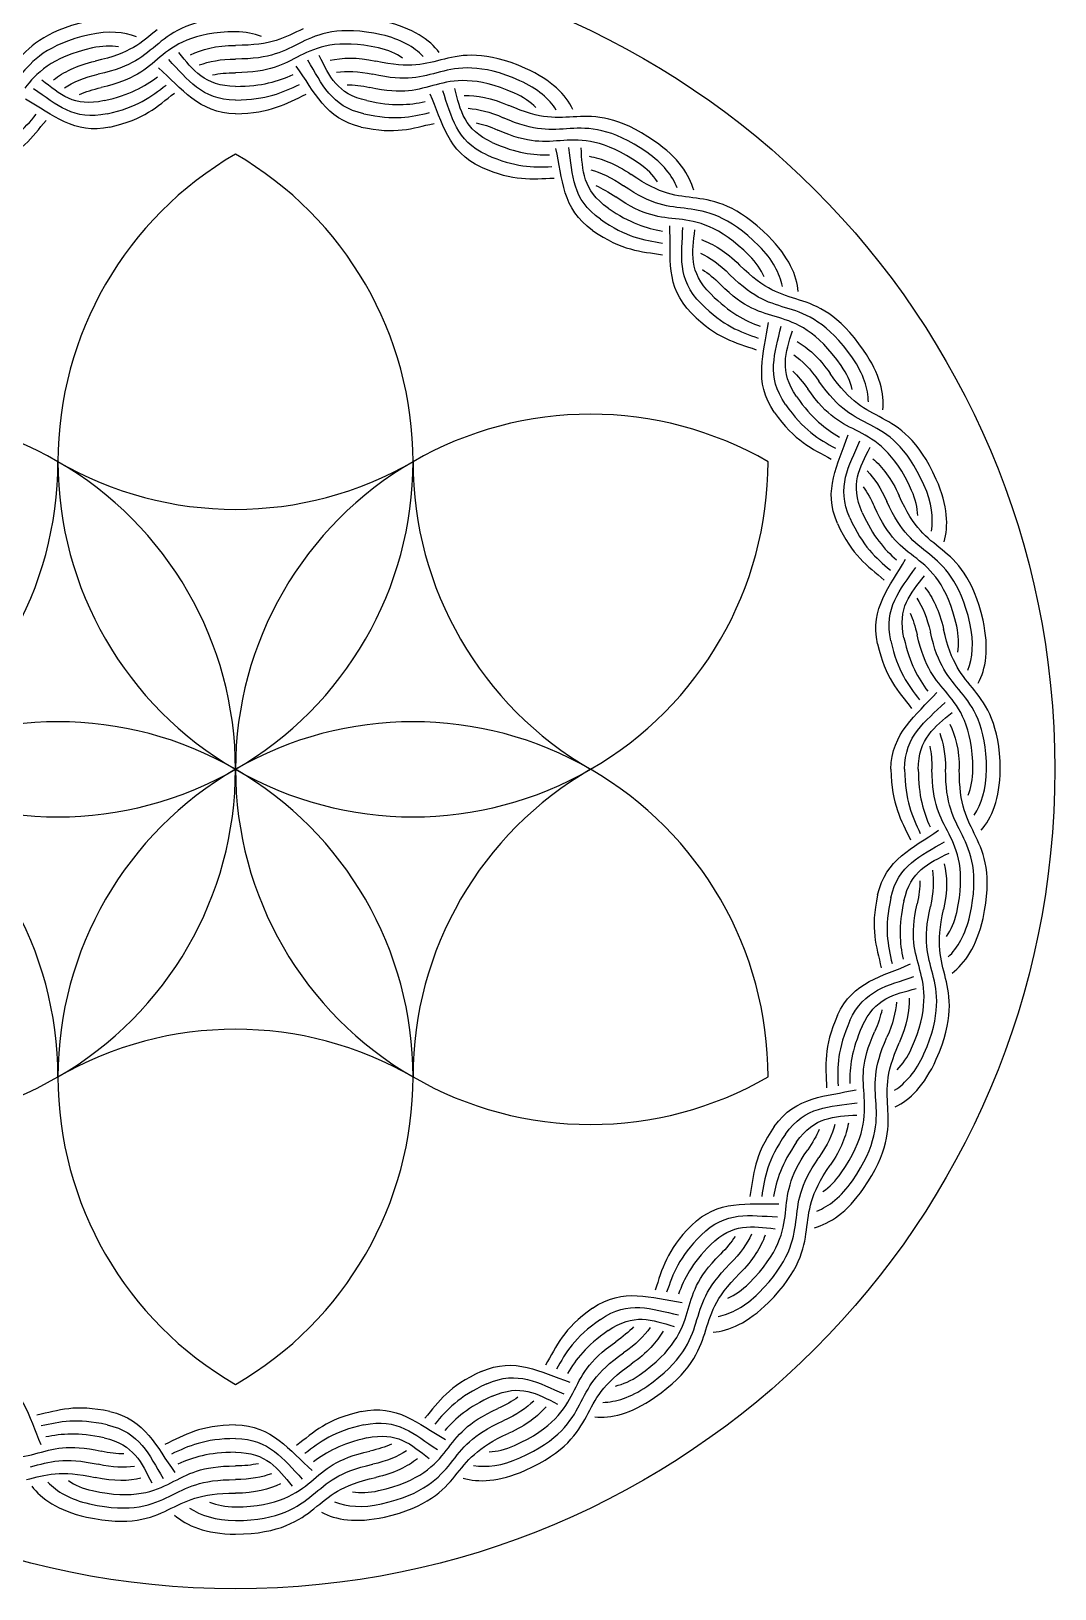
# Model space of a CAD drawing. Extents: x 16 to 166, y 19 to 190.
# Drawn here: x 61.4 to 136.4, y 18.5 to 132.6 of the extents above; entities that cross this region are included whole.
import ezdxf

# ---------------------------------------------------------------- set-up
doc = ezdxf.new("R2010")
doc.units = 0
doc.layers.add('View', color=7, linetype='CONTINUOUS')

msp = doc.modelspace()

# ---------------------------------------------------------------- linework, layer by layer
at = {"layer": 'View'}
msp.add_circle((76.4089, 78.5115), 60, dxfattribs=at)
for centre, start, end in [((89.4089, 101.028), 120, 180), ((63.4089, 101.028), 0, 60), ((50.4089, 78.5115), 60, 120), ((102.409, 78.5115), 60, 120), ((37.4089, 101.028), -60, 0), ((76.4089, 123.545), -120, -60), ((50.4089, 78.5115), 0, 60), ((89.4089, 101.028), 180, -120), ((63.4089, 101.028), -60, 0), ((102.409, 78.5115), 120, 180), ((115.409, 101.028), -180, -120), ((89.4089, 101.028), -60, 0), ((63.4089, 55.9948), 60, 120), ((89.4089, 55.9948), 60, 120), ((37.4089, 55.9948), 0, 60), ((63.4089, 101.028), -120, -60), ((89.4089, 55.9948), 120, 180), ((50.4089, 78.5115), -60, 0), ((63.4089, 55.9948), 0, 60), ((89.4089, 101.028), -120, -60), ((102.409, 78.5115), 180, -120), ((115.409, 55.9948), 120, 180), ((89.4089, 55.9948), 0, 60), ((76.4089, 33.4782), 60, 120), ((50.4089, 78.5115), -120, -60), ((89.4089, 55.9948), 180, -120), ((63.4089, 55.9948), -60, 0), ((102.409, 78.5115), -120, -60)]:
    msp.add_arc(centre, 26, start, end, dxfattribs=at)
for points, degree in [([(76.4089, 133.511), (73.1955, 133.491), (71.7952, 132.486), (70.7832, 131.659)], 3), ([(65.4989, 133.253), (62.3482, 132.548), (61.1804, 131.288), (60.3426, 130.263)], 3), ([(69.1491, 132.15), (68.2553, 132.485), (67.1319, 132.605), (65.7135, 132.288)], 3), ([(70.6646, 132.643), (69.5019, 131.71), (68.7135, 130.931), (66.1428, 130.359)], 3), ([(76.4089, 132.511), (73.2612, 132.498), (71.8917, 131.498), (70.9018, 130.675)], 3), ([(76.409, 132.511), (76.4089, 132.511)], 1), ([(81.3585, 132.734), (80.0124, 132.086), (79.0768, 131.506), (76.409, 131.511)], 3), ([(78.3082, 132.161), (77.7661, 132.377), (77.1381, 132.508), (76.409, 132.511)], 3), ([(87.1045, 132.288), (84.0062, 132.98), (82.4359, 132.331), (81.256, 131.748)], 3), ([(91.3291, 130.986), (90.626, 131.907), (89.4204, 132.782), (87.3192, 133.252)], 3), ([(65.7135, 132.288), (62.6211, 131.597), (61.4804, 130.347), (60.6621, 129.328)], 3), ([(65.9282, 131.323), (62.8941, 130.646), (61.7804, 129.406), (60.9815, 128.392)], 3), ([(67.8335, 131.402), (67.2624, 131.492), (66.6293, 131.48), (65.9282, 131.323)], 3), ([(70.7832, 131.659), (69.6469, 130.731), (68.875, 129.954), (66.3575, 129.394)], 3), ([(73.104, 130.825), (73.9196, 131.213), (74.9687, 131.508), (76.4089, 131.511)], 3), ([(76.4089, 131.511), (76.409, 131.511)], 1), ([(81.256, 131.748), (79.9367, 131.095), (79.0179, 130.511), (76.409, 130.511)], 3), ([(86.8899, 131.323), (83.8506, 132.001), (82.3112, 131.348), (81.1535, 130.761)], 3), ([(88.6465, 130.586), (88.1685, 130.909), (87.5909, 131.167), (86.8899, 131.323)], 3), ([(90.1498, 130.706), (89.4853, 131.386), (88.5223, 131.971), (87.1045, 132.288)], 3), ([(63.0922, 128.996), (63.8033, 129.545), (64.7547, 130.049), (66.1428, 130.359)], 3), ([(70.9018, 130.675), (69.7918, 129.752), (69.0365, 128.977), (66.5721, 128.429)], 3), ([(76.4089, 127.511), (73.9008, 127.529), (72.9389, 129.012), (71.5217, 130.47)], 3), ([(76.4089, 128.511), (74.1509, 128.522), (73.3023, 129.704), (72.2551, 130.985)], 3), ([(73.7608, 130.081), (74.4582, 130.336), (75.3193, 130.511), (76.4089, 130.511)], 3), ([(76.4089, 130.511), (76.409, 130.511)], 1), ([(81.1535, 130.761), (79.8609, 130.105), (78.959, 129.517), (76.409, 129.511)], 3), ([(85.8166, 126.5), (83.3801, 127.039), (82.7705, 128.689), (81.7128, 130.423)], 3), ([(86.0312, 127.465), (83.8385, 127.951), (83.2934, 129.249), (82.5408, 130.762)], 3), ([(83.3303, 130.418), (84.2095, 130.615), (85.2864, 130.668), (86.6752, 130.358)], 3), ([(91.7222, 130.513), (90.286, 130.157), (89.243, 129.786), (86.6752, 130.358)], 3), ([(97.2316, 128.926), (94.3416, 130.213), (92.6883, 129.9), (91.4169, 129.574)], 3), ([(97.6353, 129.83), (94.694, 131.138), (93.0129, 130.833), (91.7222, 130.513)], 3), ([(66.7868, 127.465), (64.594, 126.978), (63.549, 127.923), (62.2339, 128.975)], 3), ([(63.8864, 128.412), (64.51, 128.808), (65.3057, 129.16), (66.3575, 129.394)], 3), ([(66.7868, 127.465), (68.6951, 127.888), (69.717, 128.49), (70.6914, 129.205)], 3), ([(76.4089, 126.511), (73.7212, 126.538), (72.4677, 128.378), (70.7828, 129.858)], 3), ([(74.7262, 129.348), (75.2143, 129.451), (75.7716, 129.513), (76.4089, 129.511)], 3), ([(76.4089, 129.511), (76.409, 129.511)], 1), ([(76.409, 128.511), (78.3802, 128.52), (79.5097, 128.886), (80.6222, 129.372)], 3), ([(85.6019, 125.535), (82.9803, 126.115), (82.2119, 128.119), (80.8562, 129.989)], 3), ([(83.8044, 129.551), (84.5382, 129.646), (85.4085, 129.628), (86.4606, 129.394)], 3), ([(91.4169, 129.574), (90.0045, 129.211), (88.9758, 128.834), (86.4606, 129.394)], 3), ([(96.8279, 128.023), (93.9893, 129.288), (92.3636, 128.967), (91.1116, 128.634)], 3), ([(99.9021, 126.779), (99.3826, 127.577), (98.5549, 128.337), (97.2316, 128.926)], 3), ([(101.115, 126.829), (100.603, 127.871), (99.5945, 128.959), (97.6353, 129.83)], 3), ([(67.0014, 126.5), (64.5648, 125.96), (63.3089, 127.197), (61.6279, 128.321)], 3), ([(64.9781, 127.908), (65.4298, 128.113), (65.956, 128.292), (66.5721, 128.429)], 3), ([(67.0014, 126.5), (69.224, 126.992), (70.211, 127.747), (71.3235, 128.609)], 3), ([(67.2161, 125.535), (69.7598, 126.098), (70.6299, 127.026), (71.9455, 128.018)], 3), ([(76.409, 128.511), (76.4089, 128.511)], 1), ([(76.409, 127.511), (78.7009, 127.528), (79.8271, 128.051), (81.1072, 128.652)], 3), ([(76.409, 126.511), (79.0285, 126.537), (80.0744, 127.255), (81.583, 127.94)], 3), ([(84.5808, 128.632), (85.077, 128.626), (85.6296, 128.566), (86.2459, 128.429)], 3), ([(91.1116, 128.634), (89.723, 128.265), (88.7088, 127.882), (86.2459, 128.429)], 3), ([(94.4057, 122.6), (91.9428, 123.706), (91.5652, 125.9), (90.6614, 127.945)], 3), ([(94.8094, 123.504), (92.5202, 124.531), (92.2551, 126.286), (91.5861, 128.189)], 3), ([(95.2131, 124.408), (93.1589, 125.328), (92.8754, 126.754), (92.4633, 128.349)], 3), ([(93.163, 127.851), (94.0624, 127.864), (95.1249, 127.699), (96.4242, 127.119)], 3), ([(98.4027, 126.953), (97.9976, 127.364), (97.4829, 127.731), (96.8279, 128.023)], 3), ([(67.2161, 125.535), (64.5937, 124.956), (63.0395, 126.446), (61.0346, 127.571)], 3), ([(76.409, 127.511), (76.4089, 127.511)], 1), ([(85.8166, 126.5), (88.0394, 126.008), (89.2574, 126.275), (90.6276, 126.589)], 3), ([(86.0312, 127.465), (87.9397, 127.041), (89.1215, 127.155), (90.3046, 127.393)], 3), ([(93.4493, 126.907), (94.1868, 126.85), (95.0349, 126.656), (96.0205, 126.215)], 3), ([(101.409, 126.288), (99.9351, 126.212), (98.823, 126.049), (96.4242, 127.119)], 3), ([(58.0086, 123.504), (60.0948, 124.44), (60.9168, 125.396), (61.821, 126.466)], 3), ([(58.4123, 122.601), (60.8004, 123.673), (61.4796, 124.783), (62.5511, 126.022)], 3), ([(76.409, 126.511), (76.4089, 126.511)], 1), ([(85.6019, 125.535), (88.1458, 124.973), (89.3361, 125.447), (90.9452, 125.795)], 3), ([(94.023, 125.848), (94.5085, 125.741), (95.0386, 125.57), (95.6168, 125.312)], 3), ([(100.927, 125.421), (99.4735, 125.335), (98.3734, 125.164), (96.0205, 126.215)], 3), ([(106.529, 123.689), (103.923, 125.493), (102.244, 125.498), (100.927, 125.421)], 3), ([(107.096, 124.506), (104.446, 126.339), (102.743, 126.356), (101.409, 126.288)], 3), ([(95.2131, 124.408), (97.0047, 123.605), (98.1989, 123.484), (99.4088, 123.488)], 3), ([(100.444, 124.554), (99.0117, 124.459), (97.9238, 124.28), (95.6168, 125.312)], 3), ([(105.961, 122.872), (103.399, 124.647), (101.745, 124.641), (100.444, 124.554)], 3), ([(109.967, 120.907), (109.653, 122.03), (108.861, 123.285), (107.096, 124.506)], 3), ([(94.8094, 123.504), (96.8984, 122.567), (98.1641, 122.59), (99.5724, 122.633)], 3), ([(102.559, 117.969), (100.322, 119.527), (100.362, 121.773), (99.8673, 123.962)], 3), ([(103.126, 118.786), (101.05, 120.231), (101.118, 122.024), (100.826, 124.025)], 3), ([(103.693, 119.603), (101.832, 120.897), (101.821, 122.363), (101.721, 124.014)], 3), ([(102.316, 123.39), (103.205, 123.232), (104.221, 122.868), (105.394, 122.054)], 3), ([(108.762, 121.079), (108.396, 121.962), (107.722, 122.863), (106.529, 123.689)], 3), ([(94.4057, 122.6), (96.798, 121.526), (98.0853, 121.757), (99.7337, 121.788)], 3), ([(102.419, 122.404), (103.136, 122.208), (103.936, 121.856), (104.827, 121.237)], 3), ([(110.158, 120.32), (108.696, 120.512), (107.558, 120.554), (105.394, 122.054)], 3), ([(107.315, 121.525), (106.992, 122.006), (106.553, 122.462), (105.961, 122.872)], 3), ([(102.785, 121.25), (103.245, 121.053), (103.737, 120.784), (104.26, 120.42)], 3), ([(109.524, 119.552), (108.079, 119.73), (106.952, 119.763), (104.827, 121.237)], 3), ([(108.89, 118.783), (107.463, 118.949), (106.345, 118.972), (104.26, 120.42)], 3), ([(115.439, 117.541), (113.158, 119.822), (111.487, 120.146), (110.158, 120.32)], 3), ([(103.126, 118.786), (105.018, 117.469), (106.283, 117.258), (107.68, 117.044)], 3), ([(103.693, 119.603), (105.315, 118.475), (106.479, 118.135), (107.673, 117.918)], 3), ([(114.029, 116.131), (111.821, 118.34), (110.191, 118.633), (108.89, 118.783)], 3), ([(114.734, 116.836), (112.489, 119.081), (110.839, 119.389), (109.524, 119.552)], 3), ([(102.559, 117.969), (104.727, 116.458), (106.057, 116.448), (107.687, 116.18)], 3), ([(109.799, 111.902), (107.864, 113.837), (108.304, 116.051), (108.213, 118.304)], 3), ([(110.504, 112.607), (108.709, 114.403), (109.096, 116.163), (109.17, 118.191)], 3), ([(111.209, 113.312), (109.598, 114.923), (109.849, 116.34), (110.052, 118.019)], 3), ([(117.623, 113.484), (117.514, 114.645), (116.958, 116.023), (115.439, 117.541)], 3), ([(110.526, 117.295), (111.376, 116.979), (112.312, 116.439), (113.324, 115.426)], 3), ([(116.468, 113.867), (116.265, 114.802), (115.761, 115.809), (114.734, 116.836)], 3), ([(110.451, 116.304), (111.124, 115.981), (111.85, 115.491), (112.619, 114.722)], 3), ([(117.707, 112.871), (116.304, 113.319), (115.188, 113.563), (113.324, 115.426)], 3), ([(115.123, 114.563), (114.89, 115.094), (114.538, 115.622), (114.029, 116.131)], 3), ([(110.606, 115.099), (111.025, 114.822), (111.462, 114.468), (111.914, 114.017)], 3), ([(116.947, 112.227), (115.559, 112.658), (114.45, 112.89), (112.619, 114.722)], 3), ([(111.209, 113.312), (112.61, 111.911), (113.699, 111.37), (114.836, 110.946)], 3), ([(116.187, 111.583), (114.813, 111.997), (113.713, 112.218), (111.914, 114.017)], 3), ([(109.799, 111.902), (111.673, 110.028), (112.988, 109.783), (114.543, 109.233)], 3), ([(110.504, 112.607), (112.139, 110.972), (113.353, 110.541), (114.689, 110.084)], 3), ([(121.586, 108.631), (119.781, 111.238), (118.212, 111.834), (116.947, 112.227)], 3), ([(122.403, 109.198), (120.57, 111.849), (118.983, 112.464), (117.707, 112.871)], 3), ([(115.866, 104.661), (114.303, 106.905), (115.12, 108.942), (115.436, 111.23)], 3), ([(116.684, 105.228), (115.237, 107.307), (115.927, 108.965), (116.359, 110.95)], 3), ([(120.769, 108.064), (118.993, 110.627), (117.441, 111.204), (116.187, 111.583)], 3), ([(117.501, 105.795), (116.203, 107.662), (116.699, 109.007), (117.196, 110.625)], 3), ([(117.534, 109.829), (118.314, 109.368), (119.138, 108.671), (119.952, 107.497)], 3), ([(117.285, 108.868), (117.889, 108.431), (118.516, 107.821), (119.135, 106.93)], 3), ([(122.759, 105.404), (122.727, 106.357), (122.412, 107.438), (121.586, 108.631)], 3), ([(123.823, 104.82), (123.924, 105.979), (123.624, 107.433), (122.403, 109.198)], 3), ([(117.224, 107.656), (117.587, 107.31), (117.954, 106.886), (118.318, 106.362)], 3), ([(123.795, 104.204), (122.499, 104.897), (121.451, 105.334), (119.952, 107.497)], 3), ([(121.564, 106.328), (121.43, 106.891), (121.179, 107.473), (120.769, 108.064)], 3), ([(122.074, 103.214), (120.802, 103.868), (119.765, 104.279), (118.318, 106.362)], 3), ([(122.935, 103.709), (121.651, 104.383), (120.608, 104.807), (119.135, 106.93)], 3), ([(116.684, 105.228), (117.999, 103.338), (119.11, 102.702), (120.337, 102.016)], 3), ([(117.501, 105.795), (118.628, 104.175), (119.598, 103.452), (120.637, 102.833)], 3), ([(115.866, 104.661), (117.375, 102.496), (118.616, 102.026), (120.041, 101.209)], 3), ([(127.728, 99.7376), (126.42, 102.679), (124.969, 103.575), (123.795, 104.204)], 3), ([(120.498, 96.508), (119.388, 98.9799), (120.553, 100.815), (121.275, 103.004)], 3), ([(125.92, 98.9302), (124.655, 101.769), (123.232, 102.619), (122.074, 103.214)], 3), ([(126.824, 99.3339), (125.537, 102.224), (124.1, 103.097), (122.935, 103.709)], 3), ([(121.402, 96.9117), (120.373, 99.2047), (121.347, 100.694), (122.128, 102.563)], 3), ([(122.305, 97.3154), (121.383, 99.3759), (122.11, 100.597), (122.89, 102.093)], 3), ([(123.077, 101.253), (123.756, 100.66), (124.437, 99.8258), (125.016, 98.5265)], 3), ([(122.658, 100.357), (123.17, 99.8205), (123.672, 99.1084), (124.113, 98.1228)], 3), ([(127.373, 95.9512), (127.52, 96.8913), (127.413, 98.0106), (126.824, 99.3339)], 3), ([(128.303, 95.1761), (128.62, 96.2926), (128.599, 97.7782), (127.728, 99.7376)], 3), ([(122.378, 99.1834), (122.669, 98.779), (122.951, 98.2973), (123.209, 97.7191)], 3), ([(127.225, 94.2583), (126.093, 95.1669), (125.163, 95.7716), (124.113, 98.1228)], 3), ([(128.16, 94.5777), (127.02, 95.5094), (126.086, 96.1289), (125.016, 98.5265)], 3), ([(126.377, 97.0825), (126.35, 97.6587), (126.212, 98.2752), (125.92, 98.9302)], 3), ([(122.305, 97.3154), (123.107, 95.5256), (123.915, 94.6419), (124.812, 93.8401)], 3), ([(126.29, 93.9388), (125.167, 94.8244), (124.24, 95.4143), (123.209, 97.7191)], 3), ([(120.498, 96.508), (121.57, 94.12), (122.681, 93.4408), (123.919, 92.3693)], 3), ([(121.402, 96.9117), (122.337, 94.8256), (123.294, 94.0036), (124.363, 93.0994)], 3), ([(123.433, 87.7043), (122.853, 90.3266), (124.344, 91.8808), (125.468, 93.8857)], 3), ([(129.221, 88.9922), (128.544, 92.0263), (127.303, 93.1399), (126.29, 93.9388)], 3), ([(130.185, 89.2069), (129.494, 92.2992), (128.244, 93.4399), (127.225, 94.2583)], 3), ([(131.15, 89.4215), (130.445, 92.5722), (129.185, 93.7399), (128.16, 94.5777)], 3), ([(124.397, 87.9189), (123.858, 90.3556), (125.095, 91.6115), (126.219, 93.2924)], 3), ([(125.362, 88.1336), (124.876, 90.3263), (125.821, 91.3714), (126.872, 92.6864)], 3), ([(126.893, 91.8282), (127.442, 91.1171), (127.947, 90.1657), (128.256, 88.7775)], 3), ([(126.31, 91.0339), (126.705, 90.4103), (127.057, 89.6146), (127.291, 88.5629)], 3), ([(125.806, 89.9422), (126.01, 89.4905), (126.19, 88.9644), (126.327, 88.3482)], 3), ([(129.3, 87.0869), (129.389, 87.658), (129.377, 88.2911), (129.221, 88.9922)], 3), ([(130.048, 85.7713), (130.383, 86.6651), (130.502, 87.7885), (130.185, 89.2069)], 3), ([(130.804, 84.8151), (131.343, 85.8483), (131.621, 87.3183), (131.15, 89.4215)], 3), ([(124.397, 87.919), (124.89, 85.6964), (125.645, 84.7094), (126.506, 83.5969)], 3), ([(125.362, 88.1336), (125.785, 86.2253), (126.387, 85.2034), (127.102, 84.229)], 3), ([(128.572, 84.0186), (127.649, 85.1286), (126.874, 85.8839), (126.327, 88.3483)], 3), ([(129.557, 84.1372), (128.628, 85.2735), (127.852, 86.0454), (127.291, 88.5629)], 3), ([(130.541, 84.2557), (129.607, 85.4184), (128.829, 86.2069), (128.256, 88.7776)], 3), ([(123.433, 87.7043), (123.995, 85.1606), (124.923, 84.2905), (125.916, 82.9749)], 3), ([(124.409, 78.5114), (124.435, 81.1992), (126.276, 82.4527), (127.755, 84.1376)], 3), ([(125.409, 78.5114), (125.427, 81.0195), (126.91, 81.9815), (128.367, 83.3987)], 3), ([(130.409, 78.5114), (130.396, 81.6592), (129.396, 83.0286), (128.572, 84.0186)], 3), ([(131.409, 78.5114), (131.389, 81.7249), (130.383, 83.1251), (129.557, 84.1372)], 3), ([(132.409, 78.5114), (132.382, 81.7906), (131.371, 83.2216), (130.541, 84.2557)], 3), ([(126.409, 78.5114), (126.419, 80.7695), (127.601, 81.618), (128.883, 82.6653)], 3), ([(127.978, 81.1596), (128.233, 80.4622), (128.409, 79.601), (128.409, 78.5114)], 3), ([(128.722, 81.8164), (129.11, 81.0008), (129.406, 79.9517), (129.409, 78.5114)], 3), ([(127.246, 80.1942), (127.349, 79.7061), (127.41, 79.1488), (127.409, 78.5114)], 3), ([(124.409, 78.5115), (124.434, 75.892), (125.152, 74.8461), (125.838, 73.3375)], 3), ([(125.409, 78.5115), (125.425, 76.2196), (125.949, 75.0934), (126.549, 73.8134)], 3), ([(126.409, 78.5115), (126.418, 76.5403), (126.784, 75.4109), (127.269, 74.2983)], 3), ([(128.658, 73.767), (128.002, 75.0596), (127.415, 75.9615), (127.409, 78.5115)], 3), ([(129.645, 73.6645), (128.993, 74.9838), (128.409, 75.9027), (128.409, 78.5115)], 3), ([(130.632, 73.5621), (129.983, 74.9081), (129.403, 75.8437), (129.409, 78.5115)], 3), ([(130.058, 76.6123), (130.275, 77.1544), (130.406, 77.7825), (130.409, 78.5115)], 3), ([(130.494, 75.1538), (131.024, 75.9544), (131.4, 77.0352), (131.409, 78.5115)], 3), ([(131.016, 74.0499), (131.775, 74.9374), (132.391, 76.321), (132.409, 78.5115)], 3), ([(123.433, 69.3186), (124.012, 71.9402), (126.017, 72.7087), (127.887, 74.0643)], 3), ([(124.397, 69.1039), (124.937, 71.5404), (126.587, 72.15), (128.321, 73.2077)], 3), ([(129.221, 68.0306), (129.899, 71.0699), (129.246, 72.6093), (128.658, 73.767)], 3), ([(130.185, 67.816), (130.878, 70.9143), (130.229, 72.4846), (129.645, 73.6645)], 3), ([(131.15, 67.6013), (131.856, 70.7586), (131.211, 72.36), (130.632, 73.5621)], 3), ([(125.362, 68.8893), (125.848, 71.082), (127.146, 71.6271), (128.66, 72.3797)], 3), ([(127.449, 71.1161), (127.544, 70.3823), (127.525, 69.512), (127.291, 68.46)], 3), ([(128.315, 71.5902), (128.513, 70.711), (128.565, 69.6342), (128.256, 68.2453)], 3), ([(126.529, 70.3397), (126.523, 69.8435), (126.464, 69.2909), (126.327, 68.6746)], 3), ([(123.433, 69.3186), (122.87, 66.7747), (123.344, 65.5845), (123.693, 63.9753)], 3), ([(124.397, 69.1039), (123.905, 66.8811), (124.173, 65.6631), (124.487, 64.2929)], 3), ([(125.362, 68.8893), (124.939, 66.9808), (125.052, 65.799), (125.29, 64.6159)], 3), ([(126.531, 63.8089), (126.162, 65.1975), (125.779, 66.2117), (126.327, 68.6746)], 3), ([(127.471, 63.5036), (127.109, 64.916), (126.732, 65.9447), (127.291, 68.46)], 3), ([(128.411, 63.1984), (128.055, 64.6345), (127.684, 65.6776), (128.256, 68.2453)], 3), ([(128.483, 66.274), (128.806, 66.752), (129.064, 67.3296), (129.221, 68.0306)], 3), ([(128.603, 64.7707), (129.283, 65.4352), (129.868, 66.3982), (130.185, 67.816)], 3), ([(128.884, 63.5915), (129.805, 64.2945), (130.68, 65.5001), (131.15, 67.6013)], 3), ([(120.498, 60.5148), (121.604, 62.9777), (123.798, 63.3553), (125.842, 64.2592)], 3), ([(121.402, 60.1111), (122.428, 62.4003), (124.183, 62.6654), (126.087, 63.3345)], 3), ([(125.92, 58.0926), (127.185, 60.9312), (126.864, 62.5569), (126.531, 63.8089)], 3), ([(126.824, 57.6889), (128.11, 60.5789), (127.797, 62.2323), (127.471, 63.5036)], 3), ([(127.728, 57.2853), (129.036, 60.2266), (128.73, 61.9077), (128.411, 63.1984)], 3), ([(122.305, 59.7074), (123.225, 61.7616), (124.652, 62.0451), (126.246, 62.4572)], 3), ([(125.749, 61.7575), (125.762, 60.8581), (125.596, 59.7956), (125.016, 58.4963)], 3), ([(120.498, 60.5148), (119.424, 58.1225), (119.655, 56.8352), (119.685, 55.1868)], 3), ([(123.746, 60.8975), (123.639, 60.412), (123.468, 59.8819), (123.209, 59.3037)], 3), ([(124.805, 61.4712), (124.748, 60.7337), (124.553, 59.8856), (124.113, 58.9)], 3), ([(121.402, 60.1111), (120.465, 58.0221), (120.488, 56.7564), (120.53, 55.3481)], 3), ([(122.305, 59.7074), (121.503, 57.9158), (121.381, 56.7216), (121.385, 55.5117)], 3), ([(122.452, 54.4762), (122.356, 55.9088), (122.177, 56.9967), (123.209, 59.3037)], 3), ([(123.319, 53.9938), (123.233, 55.447), (123.062, 56.5471), (124.113, 58.9)], 3), ([(124.185, 53.5113), (124.11, 54.9854), (123.946, 56.0975), (125.016, 58.4963)], 3), ([(124.677, 55.0184), (125.475, 55.5379), (126.235, 56.3656), (126.824, 57.6889)], 3), ([(124.726, 53.8055), (125.769, 54.3172), (126.856, 55.326), (127.728, 57.2853)], 3), ([(124.851, 56.5178), (125.262, 56.923), (125.628, 57.4376), (125.92, 58.0926)], 3), ([(115.866, 52.3618), (117.425, 54.5988), (119.67, 54.558), (121.86, 55.0532)], 3), ([(116.683, 51.7947), (118.128, 53.8708), (119.921, 53.8024), (121.922, 54.0947)], 3), ([(120.769, 48.9591), (122.544, 51.5213), (122.538, 53.1757), (122.452, 54.4762)], 3), ([(121.586, 48.3919), (123.39, 50.9979), (123.396, 52.6767), (123.319, 53.9938)], 3), ([(117.501, 51.2276), (118.795, 53.089), (120.261, 53.0991), (121.912, 53.1995)], 3), ([(120.302, 52.5019), (120.105, 51.7845), (119.753, 50.9846), (119.135, 50.0933)], 3), ([(121.287, 52.6049), (121.129, 51.7152), (120.766, 50.6999), (119.952, 49.5262)], 3), ([(122.403, 47.8248), (124.236, 50.4746), (124.254, 52.1777), (124.185, 53.5113)], 3), ([(115.866, 52.3618), (114.356, 50.1935), (114.346, 48.8635), (114.078, 47.2337)], 3), ([(116.683, 51.7947), (115.366, 49.9021), (115.155, 48.637), (114.942, 47.2406)], 3), ([(119.148, 52.1352), (118.95, 51.6755), (118.681, 51.1838), (118.318, 50.6604)], 3), ([(117.501, 51.2275), (116.373, 49.6055), (116.033, 48.4415), (115.816, 47.2472)], 3), ([(116.681, 46.0305), (116.846, 47.4576), (116.869, 48.5754), (118.318, 50.6604)], 3), ([(117.449, 45.3965), (117.628, 46.8413), (117.66, 47.9689), (119.135, 50.0933)], 3), ([(118.218, 44.7624), (118.409, 46.2249), (118.452, 47.3624), (119.952, 49.5261)], 3), ([(118.977, 46.1584), (119.86, 46.524), (120.76, 47.1989), (121.586, 48.3919)], 3), ([(119.423, 47.6051), (119.903, 47.9287), (120.36, 48.368), (120.769, 48.9591)], 3), ([(109.799, 45.121), (111.735, 47.0566), (113.948, 46.6169), (116.201, 46.7079)], 3), ([(118.805, 44.9535), (119.928, 45.2671), (121.182, 46.0598), (122.403, 47.8248)], 3), ([(110.504, 44.4161), (112.3, 46.212), (114.06, 45.8243), (116.089, 45.75)], 3), ([(114.029, 40.8914), (116.237, 43.0998), (116.53, 44.7291), (116.681, 46.0305)], 3), ([(109.799, 45.121), (107.926, 43.2474), (107.681, 41.9326), (107.131, 40.3773)], 3), ([(111.209, 43.7112), (112.821, 45.3226), (114.237, 45.0714), (115.916, 44.8682)], 3), ([(114.734, 40.1865), (116.979, 42.4311), (117.287, 44.0812), (117.449, 45.3965)], 3), ([(115.439, 39.4815), (117.72, 41.7624), (118.043, 43.4334), (118.218, 44.7624)], 3), ([(110.504, 44.4161), (108.87, 42.7813), (108.438, 41.5678), (107.982, 40.2319)], 3), ([(111.209, 43.7111), (109.809, 42.3107), (109.268, 41.221), (108.844, 40.0841)], 3), ([(112.996, 44.3141), (112.719, 43.8955), (112.366, 43.4581), (111.914, 43.0062)], 3), ([(114.201, 44.4696), (113.878, 43.7965), (113.388, 43.0703), (112.619, 42.3013)], 3), ([(115.193, 44.394), (114.877, 43.5441), (114.336, 42.6083), (113.324, 41.5963)], 3), ([(109.48, 38.7333), (109.895, 40.1069), (110.116, 41.2079), (111.914, 43.0062)], 3), ([(110.125, 37.9733), (110.556, 39.3616), (110.788, 40.4702), (112.619, 42.3013)], 3), ([(110.769, 37.2133), (111.217, 38.6163), (111.46, 39.7325), (113.324, 41.5963)], 3), ([(102.559, 39.054), (104.802, 40.6171), (106.84, 39.8009), (109.128, 39.4849)], 3), ([(111.764, 38.4523), (112.699, 38.6554), (113.707, 39.1593), (114.734, 40.1865)], 3), ([(112.461, 39.7974), (112.992, 40.0308), (113.52, 40.3822), (114.029, 40.8914)], 3), ([(102.559, 39.054), (100.393, 37.5455), (99.9238, 36.3044), (99.1069, 34.8793)], 3), ([(103.126, 38.2369), (105.205, 39.6838), (106.863, 38.9939), (108.848, 38.5619)], 3), ([(111.381, 37.297), (112.543, 37.4063), (113.92, 37.9629), (115.439, 39.4815)], 3), ([(103.126, 38.2369), (101.235, 36.921), (100.599, 35.8106), (99.9133, 34.5835)], 3), ([(103.693, 37.4198), (105.559, 38.7175), (106.905, 38.2219), (108.522, 37.7247)], 3), ([(105.554, 37.696), (105.207, 37.3335), (104.783, 36.9662), (104.26, 36.6027)], 3), ([(106.765, 37.6359), (106.329, 37.0313), (105.718, 36.4042), (104.827, 35.7855)], 3), ([(105.961, 34.1513), (108.525, 35.9274), (109.102, 37.4796), (109.48, 38.7333)], 3), ([(106.528, 33.3342), (109.136, 35.139), (109.732, 36.7085), (110.125, 37.9733)], 3), ([(103.693, 37.4198), (102.072, 36.2928), (101.349, 35.322), (100.731, 34.2838)], 3), ([(101.112, 32.8461), (101.766, 34.1187), (102.177, 35.1555), (104.26, 36.6027)], 3), ([(107.727, 37.3863), (107.265, 36.6066), (106.568, 35.7824), (105.394, 34.9684)], 3), ([(107.096, 32.5171), (109.746, 34.3506), (110.362, 35.9374), (110.769, 37.2133)], 3), ([(94.4056, 34.4224), (96.8775, 35.5324), (98.7128, 34.3676), (100.901, 33.6458)], 3), ([(101.606, 31.9857), (102.28, 33.2699), (102.704, 34.3122), (104.827, 35.7855)], 3), ([(58.4122, 34.4225), (60.8751, 33.3166), (61.2527, 31.1226), (62.1566, 29.0782)], 3), ([(94.4056, 34.4224), (92.0176, 33.3501), (91.3384, 32.2396), (90.2668, 31.0013)], 3), ([(94.8093, 33.5187), (97.1022, 34.5469), (98.5915, 33.5738), (100.461, 32.792)], 3), ([(102.101, 31.1254), (102.795, 32.4211), (103.232, 33.469), (105.394, 34.9684)], 3), ([(94.8093, 33.5187), (92.7231, 32.5832), (91.9011, 31.6266), (90.997, 30.5571)], 3), ([(95.213, 32.615), (97.2735, 33.5378), (98.4947, 32.8108), (99.991, 32.0308)], 3), ([(103.301, 32.1616), (104.255, 32.1937), (105.336, 32.5083), (106.528, 33.3342)], 3), ([(104.226, 33.3565), (104.789, 33.4908), (105.37, 33.7418), (105.961, 34.1513)], 3), ([(67.216, 31.4878), (64.6721, 32.0502), (63.4819, 31.5764), (61.8727, 31.2277)], 3), ([(85.6018, 31.4877), (88.2242, 32.0675), (89.7784, 30.5766), (91.7833, 29.4521)], 3), ([(95.213, 32.615), (93.4232, 31.8135), (92.5395, 31.0058), (91.7376, 30.108)], 3), ([(97.081, 32.5423), (96.6765, 32.2512), (96.1948, 31.9699), (95.6167, 31.7113)], 3), ([(98.2547, 32.2623), (97.7181, 31.7503), (97.006, 31.2479), (96.0204, 30.8076)], 3), ([(96.8278, 29.0002), (99.6669, 30.2656), (100.517, 31.6888), (101.112, 32.8461)], 3), ([(97.2315, 28.0965), (100.122, 29.3832), (100.995, 30.82), (101.606, 31.9857)], 3), ([(102.717, 31.0977), (103.877, 30.9967), (105.331, 31.2963), (107.096, 32.5171)], 3), ([(67.0013, 30.5231), (64.7785, 31.0154), (63.5605, 30.7478), (62.1903, 30.4339)], 3), ([(67.216, 31.4878), (69.8377, 30.9081), (70.6061, 28.9037), (71.9618, 27.0336)], 3), ([(85.6018, 31.4877), (83.0581, 30.9253), (82.188, 29.9972), (80.8725, 29.0047)], 3), ([(85.8165, 30.5231), (88.2532, 31.0627), (89.5091, 29.8259), (91.19, 28.7018)], 3), ([(91.8364, 28.6305), (92.722, 29.7536), (93.3118, 30.6804), (95.6167, 31.7113)], 3), ([(92.1559, 27.6954), (93.0645, 28.8269), (93.6692, 29.7573), (96.0204, 30.8076)], 3), ([(99.1505, 31.8435), (98.5576, 31.1642), (97.7234, 30.4837), (96.4241, 29.9039)], 3), ([(97.6352, 27.1928), (100.576, 28.5008), (101.472, 29.9512), (102.101, 31.1254)], 3), ([(66.7867, 29.5585), (64.8782, 29.9818), (63.6964, 29.868), (62.5133, 29.6302)], 3), ([(67.0013, 30.5231), (69.4378, 29.9835), (70.0474, 28.3336), (71.1051, 26.5998)], 3), ([(76.4089, 30.5115), (73.7894, 30.4861), (72.7435, 29.7685), (71.2349, 29.0825)], 3), ([(76.4089, 30.5115), (76.4089, 30.5115)], 1), ([(76.4089, 30.5115), (79.0967, 30.4854), (80.3502, 28.6446), (82.0351, 27.1654)], 3), ([(85.8165, 30.5231), (83.5939, 30.0309), (82.6069, 29.2758), (81.4944, 28.4141)], 3), ([(86.0312, 29.5584), (88.2239, 30.0448), (89.269, 29.0998), (90.584, 28.0479)], 3), ([(92.4753, 26.7604), (93.407, 27.9002), (94.0265, 28.8341), (96.4241, 29.9039)], 3), ([(55.9901, 29.0003), (58.8286, 27.7352), (60.4543, 28.0562), (61.7063, 28.3891)], 3), ([(61.7063, 28.3891), (63.0949, 28.7583), (64.1091, 29.141), (66.572, 28.5938)], 3), ([(68.2371, 28.391), (67.7409, 28.397), (67.1883, 28.4568), (66.572, 28.5938)], 3), ([(66.7867, 29.5585), (68.9795, 29.072), (69.5245, 27.7744), (70.2771, 26.2609)], 3), ([(76.4089, 29.5115), (74.117, 29.4952), (72.9908, 28.9717), (71.7108, 28.3714)], 3), ([(76.4089, 28.5115), (74.4377, 28.5025), (73.3083, 28.1366), (72.1957, 27.6511)], 3), ([(76.4089, 29.5115), (76.4089, 29.5115)], 1), ([(76.4089, 29.5115), (78.9171, 29.4937), (79.879, 28.0105), (81.2962, 26.5529)], 3), ([(76.4089, 28.5115), (76.4089, 28.5115)], 1), ([(76.4089, 28.5115), (78.667, 28.5011), (79.5156, 27.319), (80.5628, 26.0377)], 3), ([(81.9162, 26.3481), (83.0262, 27.2714), (83.7815, 28.0462), (86.2458, 28.5938)], 3), ([(86.0311, 29.5584), (84.1229, 29.1351), (83.1009, 28.5331), (82.1265, 27.8181)], 3), ([(87.8398, 29.1146), (87.3881, 28.9101), (86.862, 28.7306), (86.2458, 28.5937)], 3), ([(88.9315, 28.6105), (88.3079, 28.2151), (87.5122, 27.8631), (86.4605, 27.6291)], 3), ([(86.8898, 25.6998), (89.9238, 26.3768), (91.0375, 27.6173), (91.8364, 28.6305)], 3), ([(94.98, 28.5438), (95.5563, 28.5705), (96.1728, 28.7083), (96.8278, 29.0002)], 3), ([(61.401, 27.4495), (62.8134, 27.8119), (63.8421, 28.1889), (66.3574, 27.6292)], 3), ([(69.0135, 27.4715), (68.2797, 27.3765), (67.4094, 27.395), (66.3574, 27.6291)], 3), ([(71.6644, 26.2622), (72.957, 26.9183), (73.8589, 27.5057), (76.4089, 27.5115)], 3), ([(78.0918, 27.6745), (77.6036, 27.5717), (77.0463, 27.5101), (76.4089, 27.5115)], 3), ([(76.4089, 27.5115), (76.4089, 27.5115)], 1), ([(82.0347, 25.3639), (83.171, 26.2923), (83.943, 27.0689), (86.4604, 27.6291)], 3), ([(89.7257, 28.0269), (89.0147, 27.4782), (88.0633, 26.9738), (86.6751, 26.6644)], 3), ([(87.1044, 24.7351), (90.1968, 25.4261), (91.3375, 26.6763), (92.1559, 27.6954)], 3), ([(93.8488, 27.5479), (94.7889, 27.4006), (95.9082, 27.5074), (97.2315, 28.0965)], 3), ([(61.0958, 26.5098), (62.5319, 26.8654), (63.575, 27.2367), (66.1427, 26.6645)], 3), ([(62.6681, 26.3173), (63.3326, 25.6371), (64.2956, 25.052), (65.7134, 24.7352)], 3), ([(64.1714, 26.4373), (64.6495, 26.1142), (65.227, 25.8563), (65.928, 25.6998)], 3), ([(65.928, 25.6998), (68.9673, 25.0216), (70.5067, 25.6745), (71.6644, 26.2622)], 3), ([(69.4876, 26.6052), (68.6084, 26.4079), (67.5316, 26.355), (66.1427, 26.6645)], 3), ([(71.5619, 25.2753), (72.8812, 25.9278), (73.8001, 26.5115), (76.4089, 26.5115)], 3), ([(79.0572, 26.942), (78.3598, 26.6871), (77.4985, 26.5115), (76.4089, 26.5115)], 3), ([(76.4089, 26.5115), (76.4089, 26.5115)], 1), ([(76.4089, 24.5115), (79.5567, 24.5248), (80.9262, 25.5247), (81.9162, 26.3481)], 3), ([(82.1533, 24.3797), (83.316, 25.3133), (84.1044, 26.0916), (86.6751, 26.6645)], 3), ([(87.3191, 23.7705), (90.4698, 24.4754), (91.6375, 25.7354), (92.4753, 26.7604)], 3), ([(93.0737, 26.617), (94.1902, 26.3001), (95.6757, 26.3214), (97.6352, 27.1928)], 3), ([(61.4889, 26.0367), (62.1919, 25.1157), (63.3975, 24.2406), (65.4987, 23.7705)], 3), ([(65.7134, 24.7352), (68.8117, 24.0429), (70.382, 24.6918), (71.5619, 25.2753)], 3), ([(71.4595, 24.2885), (72.8055, 24.9374), (73.7411, 25.5173), (76.4089, 25.5115)], 3), ([(79.7139, 26.1983), (78.8983, 25.81), (77.8492, 25.5146), (76.4089, 25.5115)], 3), ([(76.4089, 25.5115), (76.4089, 25.5115)], 1), ([(76.4089, 23.5115), (79.6224, 23.5314), (81.0227, 24.5371), (82.0347, 25.3639)], 3), ([(84.9845, 25.6209), (85.5555, 25.5312), (86.1887, 25.5434), (86.8898, 25.6998)], 3), ([(65.4987, 23.7705), (68.656, 23.0641), (70.2574, 23.709), (71.4595, 24.2885)], 3), ([(73.0512, 24.4264), (73.8518, 23.8966), (74.9326, 23.5207), (76.4089, 23.5115)], 3), ([(74.5097, 24.8624), (75.0518, 24.6458), (75.6799, 24.5146), (76.4089, 24.5115)], 3), ([(76.4089, 24.5115), (76.4089, 24.5115)], 1), ([(76.4089, 22.5115), (79.6882, 22.5381), (81.1192, 23.5494), (82.1533, 24.3797)], 3), ([(82.7126, 24.1166), (83.7458, 23.5778), (85.2158, 23.2999), (87.3191, 23.7705)], 3), ([(83.6688, 24.8728), (84.5626, 24.5376), (85.686, 24.4182), (87.1044, 24.7352)], 3), ([(71.9473, 23.9045), (72.8348, 23.1455), (74.2184, 22.5293), (76.4089, 22.5115)], 3), ([(76.4089, 23.5115), (76.4089, 23.5115)], 1), ([(76.4089, 22.5115), (76.4089, 22.5115)], 1)]:
    msp.add_open_spline(points, degree=degree, dxfattribs=at)

doc.saveas('drawing.dxf')
